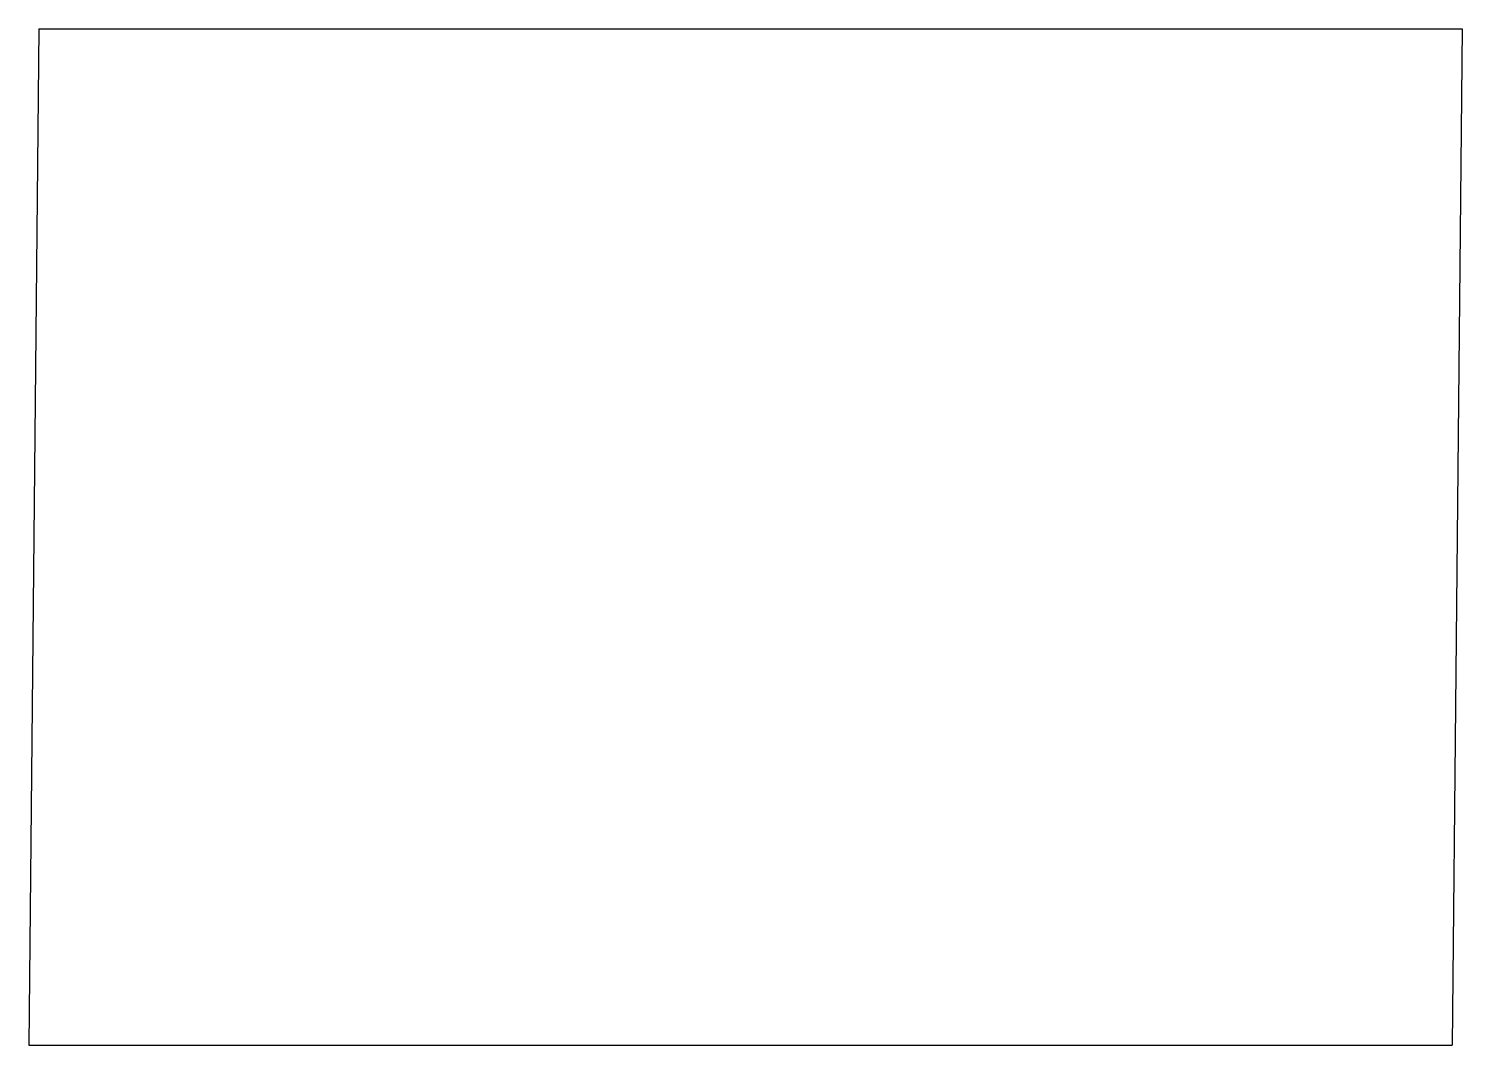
# Model space of a CAD drawing. Header units: millimetres. Extents: x 0 to 70.5, y 0 to 50.
import ezdxf

# ---------------------------------------------------------------- set-up
doc = ezdxf.new("R2010")
doc.units = ezdxf.units.MM

msp = doc.modelspace()

# ---------------------------------------------------------------- linework, layer by layer
for p, q in [((0.5, 50), (0, 0)), ((0.5, 50), (70.5, 50)), ((70.5, 50), (70, 0)), ((0, 0), (70, 0))]:
    msp.add_line(p, q)

doc.saveas('drawing.dxf')
